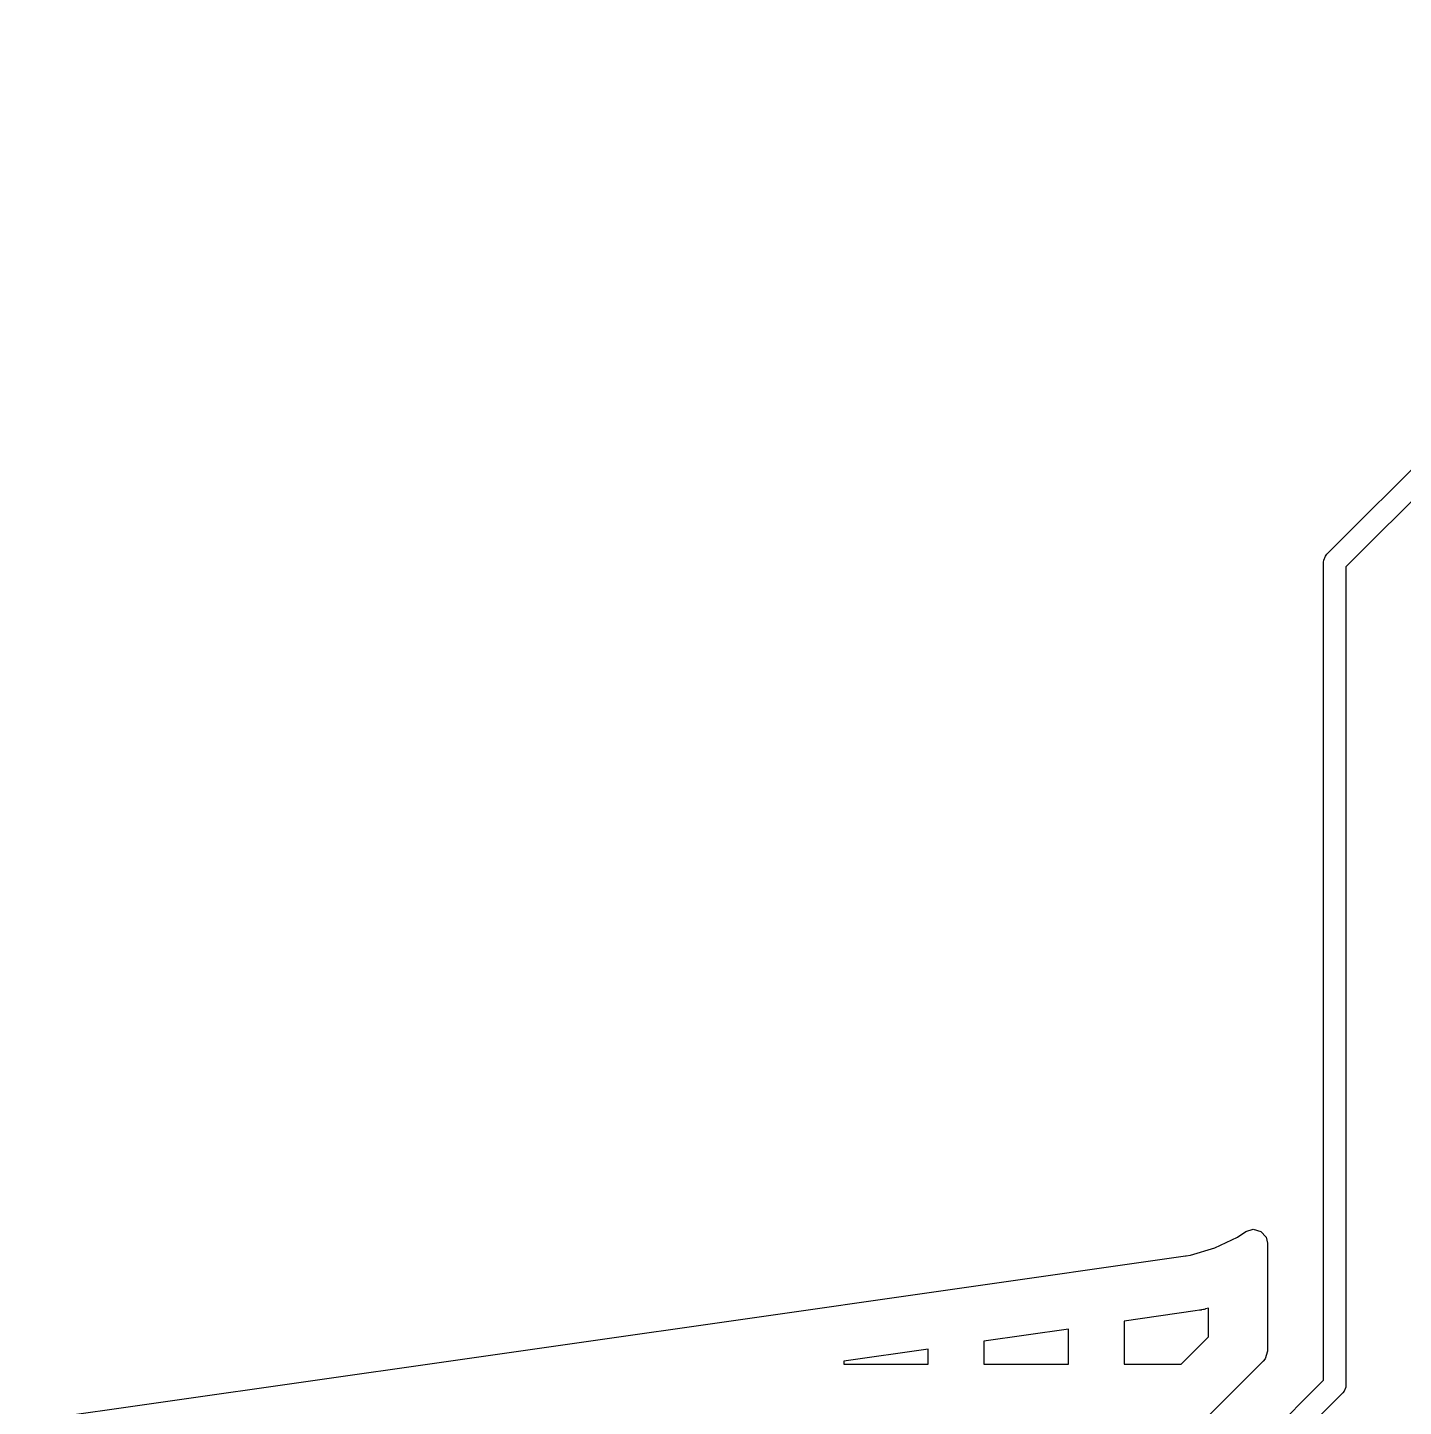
# Model space of a CAD drawing. Extents: x 2.49 to 8.57, y -5.87 to -1.87.
# Drawn here: x 3.6372 to 4.1199, y -2.6136 to -2.1297 of the extents above; entities that cross this region are included whole.
import ezdxf

# ---------------------------------------------------------------- set-up
doc = ezdxf.new("R2010")
doc.units = 0
doc.header["$MEASUREMENT"] = 0
doc.layers.add('BLACK', color=7, linetype='CONTINUOUS')

msp = doc.modelspace()

# ---------------------------------------------------------------- linework, layer by layer
at = {"layer": 'BLACK', "linetype": 'CONTINUOUS'}
for p, q in [((4.09306, -2.31459), (4.27792, -2.12974)), ((4.28233, -2.13646), (4.09978, -2.31901)), ((4.09191, -2.31738), (4.09198, -2.31661)), ((4.09191, -2.60445), (4.09191, -2.31738)), ((4.09198, -2.31661), (4.09257, -2.31519)), ((4.09257, -2.31519), (4.09306, -2.31459)), ((4.09978, -2.31901), (4.09978, -2.60608)), ((4.05372, -2.55801), (4.06174, -2.55422)), ((4.06174, -2.55422), (4.0646, -2.55231)), ((4.0646, -2.55231), (4.06722, -2.55148)), ((4.06722, -2.55148), (4.06987, -2.5522)), ((4.06987, -2.5522), (4.07172, -2.55424)), ((4.07172, -2.55424), (4.0722, -2.55636)), ((4.04523, -2.56056), (4.05372, -2.55801)), ((4.0722, -2.55636), (4.0722, -2.59426)), ((3.88327, -2.58369), (4.04341, -2.56083)), ((4.04341, -2.56083), (4.04371, -2.56079)), ((4.04341, -2.56083), (4.04341, -2.56083)), ((4.04371, -2.56079), (4.04375, -2.56078)), ((4.04375, -2.56078), (4.04523, -2.56056)), ((4.05158, -2.57913), (4.05051, -2.57945)), ((4.05158, -2.58918), (4.05158, -2.57913)), ((3.83406, -2.59072), (3.88327, -2.58369)), ((4.04683, -2.58014), (4.02197, -2.58369)), ((4.02197, -2.58369), (4.02197, -2.59882)), ((4.04691, -2.58013), (4.04683, -2.58014)), ((4.04836, -2.57992), (4.04691, -2.58013)), ((4.04855, -2.57989), (4.04836, -2.57992)), ((4.04891, -2.57983), (4.04855, -2.57989)), ((4.04909, -2.57979), (4.04891, -2.57983)), ((4.0498, -2.57963), (4.04909, -2.57979)), ((4.04998, -2.57959), (4.0498, -2.57963)), ((4.05034, -2.5795), (4.04998, -2.57959)), ((4.05051, -2.57945), (4.05034, -2.5795)), ((4.00237, -2.58649), (3.97276, -2.59072)), ((4.00237, -2.59882), (4.00237, -2.58649)), ((3.78484, -2.59775), (3.83406, -2.59072)), ((3.95316, -2.59352), (3.92355, -2.59775)), ((3.95316, -2.59882), (3.95316, -2.59352)), ((3.97276, -2.59072), (3.97276, -2.59882)), ((4.04194, -2.59882), (4.05158, -2.58918)), ((3.63721, -2.61883), (3.78484, -2.59775)), ((3.92355, -2.59775), (3.92355, -2.59882)), ((4.07077, -2.59771), (3.95102, -2.71746)), ((4.07143, -2.5969), (4.07077, -2.59771)), ((4.0722, -2.59426), (4.07143, -2.5969)), ((3.92355, -2.59882), (3.95316, -2.59882)), ((3.97276, -2.59882), (4.00237, -2.59882)), ((4.02197, -2.59882), (4.04194, -2.59882)), ((3.95914, -2.73721), (4.09191, -2.60445)), ((4.09912, -2.60826), (4.09863, -2.60886)), ((4.0997, -2.60685), (4.09912, -2.60826)), ((4.09978, -2.60608), (4.0997, -2.60685)), ((4.09863, -2.60886), (3.9721, -2.73539))]:
    msp.add_line(p, q, dxfattribs=at)

doc.saveas('drawing.dxf')
